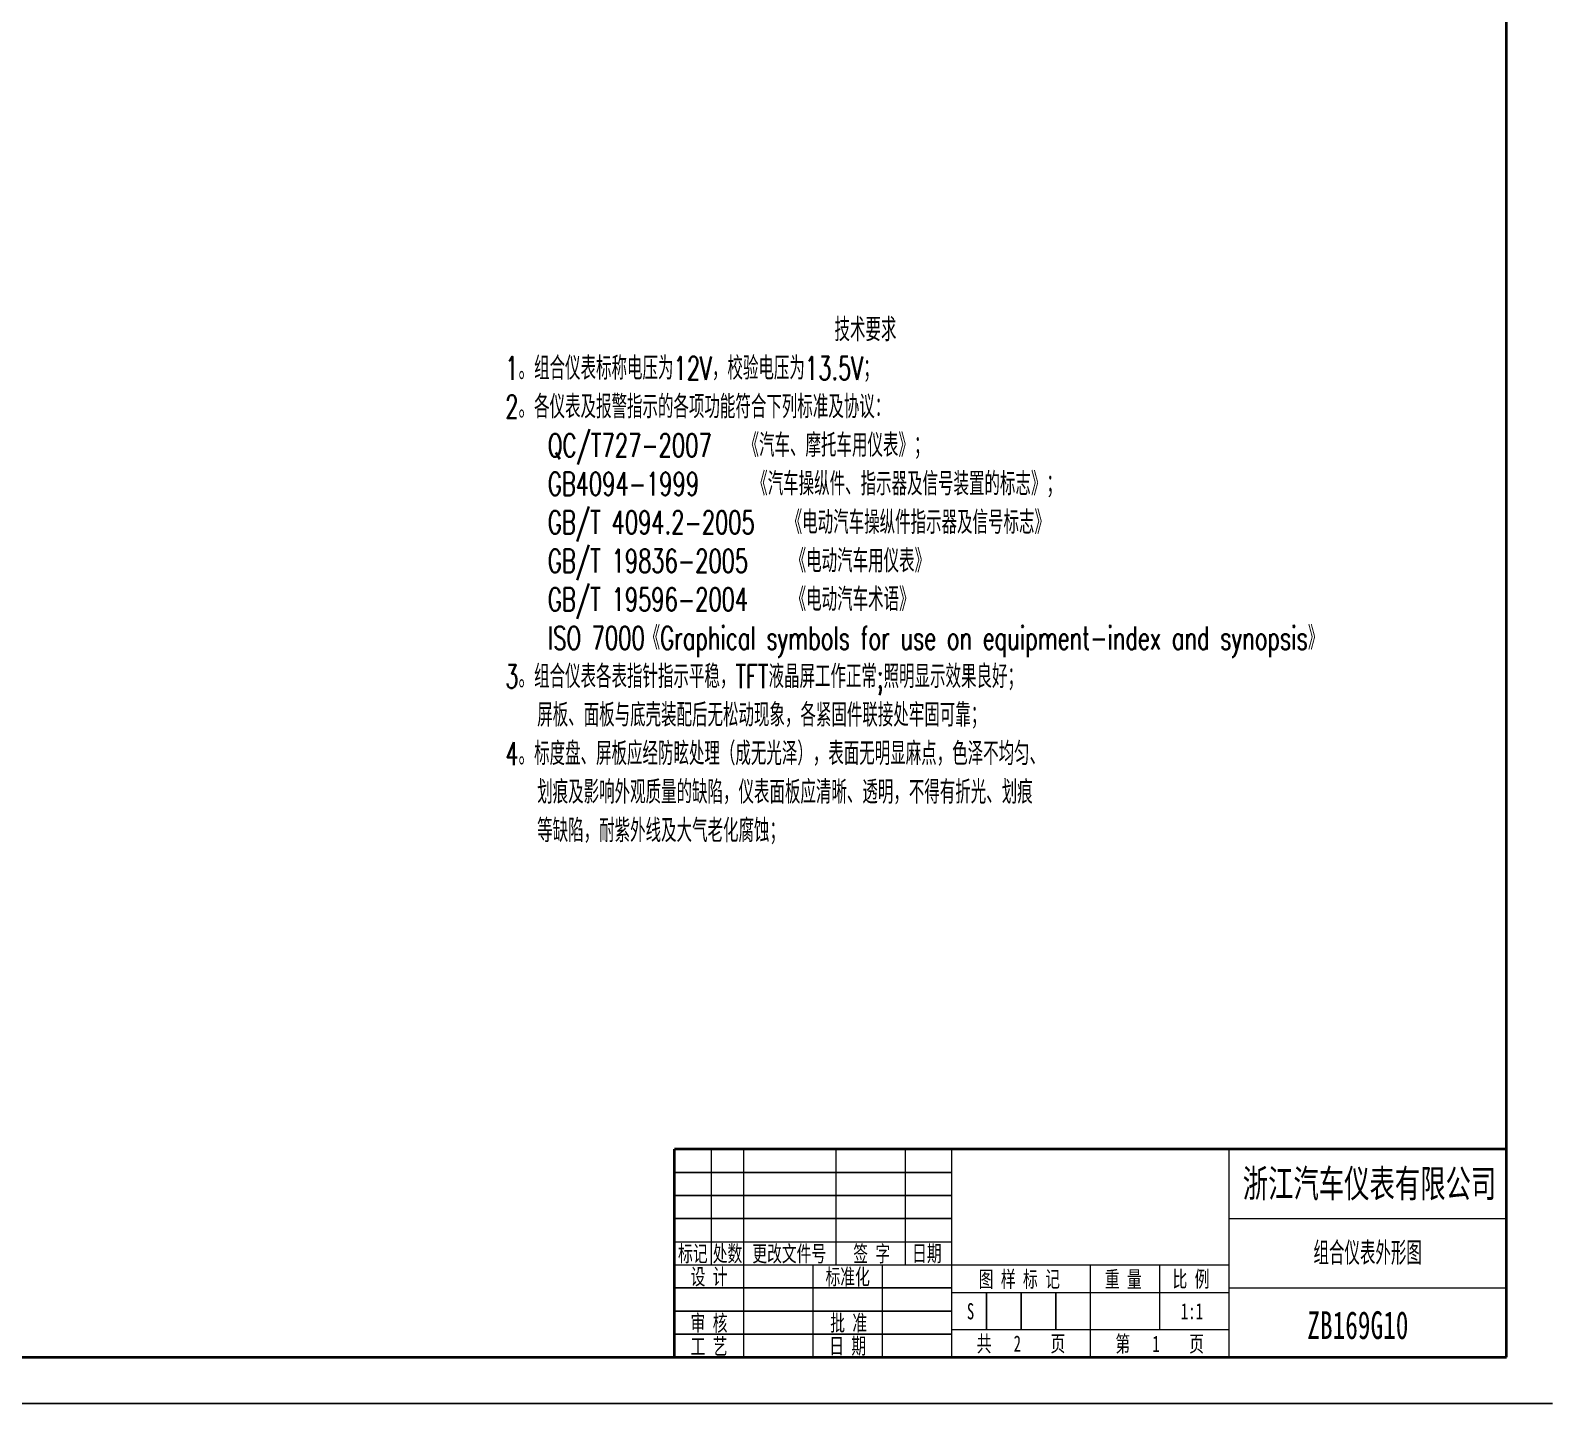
# Model space of a CAD drawing. Extents: x -871 to 2543, y 496 to 1402.
# Drawn here: x -359.2 to -29.9, y 495.8 to 792.8 of the extents above; entities that cross this region are included whole.
import ezdxf
from ezdxf.enums import TextEntityAlignment as Align

# ---------------------------------------------------------------- set-up
doc = ezdxf.new("R2010")
doc.units = 0
for name, color, linetype, lineweight in [('2细线层', 3, 'CONTINUOUS', 20), ('6文字层', 3, 'CONTINUOUS', 20), ('7标注层', 4, 'CONTINUOUS', 20), ('排图层', 5, 'CONTINUOUS', 40)]:
    doc.layers.add(name, color=color, linetype=linetype, lineweight=lineweight)
doc.layers.add('图框层', color=7, linetype='CONTINUOUS')
doc.styles.add('STYLE9', font='romans.shx', dxfattribs={"width": 0.67, "height": 5, "bigfont": 'hzfs.shx'})
doc.styles.add('李志平', font='', dxfattribs={"width": 0.67})
doc.styles.get('李志平').set_extended_font_data('楷体_GB2312')

msp = doc.modelspace()

# ---------------------------------------------------------------- linework, layer by layer
at = {"layer": '2细线层'}
for p, q in [((-211.8725, 525.757), (-211.8725, 550.757)), ((-204.8725, 525.757), (-204.8725, 550.757)), ((-184.8725, 525.757), (-184.8725, 550.757)), ((-169.8725, 525.757), (-169.8725, 550.757)), ((-159.8725, 505.757), (-159.8725, 550.757)), ((-99.8725, 505.757), (-99.8725, 550.757)), ((-99.8725, 535.757), (-39.8725, 535.757)), ((-219.8725, 530.757), (-159.8725, 530.757)), ((-219.8725, 525.757), (-99.8725, 525.757)), ((-204.8725, 505.757), (-204.8725, 525.757)), ((-189.8725, 505.757), (-189.8725, 525.757)), ((-174.8725, 505.757), (-174.8725, 525.757)), ((-129.8725, 505.757), (-129.8725, 525.757)), ((-114.8725, 511.757), (-114.8725, 525.757)), ((-99.8725, 520.757), (-39.8725, 520.757)), ((-159.8725, 519.757), (-99.8725, 519.757)), ((-159.8725, 511.757), (-99.8725, 511.757))]:
    msp.add_line(p, q, dxfattribs=at)
at = {"layer": '图框层', "color": 3}
for p, q in [((-219.8725, 545.757), (-159.8725, 545.757)), ((-219.8725, 540.757), (-159.8725, 540.757)), ((-219.8725, 535.757), (-159.8725, 535.757)), ((-219.8725, 520.757), (-159.8725, 520.757)), ((-152.3725, 511.757), (-152.3725, 519.757)), ((-144.8725, 511.757), (-144.8725, 519.757)), ((-137.3725, 511.757), (-137.3725, 519.757)), ((-219.8725, 515.757), (-159.8725, 515.757)), ((-219.8725, 510.757), (-159.8725, 510.757))]:
    msp.add_line(p, q, dxfattribs=at)
at = {"layer": '图框层', "color": 3, "ltscale": 14}
msp.add_line((-870.8725, 495.757), (-29.8725, 495.757), dxfattribs=at)
at = {"layer": '排图层', "color": 7}
for p, q in [((-39.8725, 505.757), (-39.8725, 1079.757)), ((-39.8725, 550.757), (-219.8725, 550.757)), ((-219.8725, 505.757), (-219.8725, 550.757)), ((-845.8725, 505.757), (-39.8725, 505.757))]:
    msp.add_line(p, q, dxfattribs=at)

# ---------------------------------------------------------------- texts
at = {"layer": '6文字层', "ltscale": 10, "insert": (-69.8725, 528.257), "char_height": 5, "width": 60, "attachment_point": 5, "style": 'STYLE9'}
msp.add_mtext('组合仪表外形图', dxfattribs=at)
at = {"layer": '7标注层', "insert": (-256.4396, 730.5341), "char_height": 5, "width": 200, "attachment_point": 1, "style": 'STYLE9'}
msp.add_mtext('                               技术要求\\P1。组合仪表标称电压为12V，校验电压为13.5V；\\P2。各仪表及报警指示的各项功能符合下列标准及协议：\\P    QC/T727-2007   《汽车、摩托车用仪表》；\\P    GB4094-1999     《汽车操纵件、指示器及信号装置的标志》；\\P    GB/T 4094.2-2005   《电动汽车操纵件指示器及信号标志》\\P    GB/T 19836-2005    《电动汽车用仪表》\\P    GB/T 19596-2004    《电动汽车术语》\\P    ISO 7000《Graphical symbols for use on equipment-index and synopsis》\\P3。组合仪表各表指针指示平稳，TFT液晶屏工作正常;照明显示效果良好；\\P   屏板、面板与底壳装配后无松动现象，各紧固件联接处牢固可靠；\\P4。标度盘、屏板应经防眩处理（成无光泽），表面无明显麻点，色泽不均匀、\\P   划痕及影响外观质量的缺陷，仪表面板应清晰、透明，不得有折光、划痕\\P   等缺陷，耐紫外线及大气老化腐蚀；   ', dxfattribs=at)
at = {"layer": '图框层', "color": 3, "style": '李志平', "width": 0.67}
for s, p in [('浙江汽车仪表有限公司', (-96.8906, 540.3584)), ('ZB169G10', (-82.9342, 509.7169))]:
    msp.add_text(s, height=6, dxfattribs=at).set_placement(p)
for s, p in [('标记', (-215.8725, 528.257)), ('处数', (-208.3725, 528.257)), (' 更改文件号 ', (-195.0159, 528.257)), (' 签 字 ', (-177.1713, 528.257)), (' 日期 ', (-165.2445, 528.257)), (' 设 计 ', (-212.3725, 523.2623)), (' 标准化 ', (-182.3725, 523.2623)), (' 图 样 标 记 ', (-145.2418, 522.757)), (' 重 量 ', (-122.7444, 522.757)), (' 比 例 ', (-108.0912, 522.757)), ('S', (-155.7936, 515.7164)), ('1:1', (-107.8942, 515.7164)), (' 审 核 ', (-212.3725, 513.257)), (' 批 准 ', (-182.1551, 513.257)), ('共   2    页', (-144.8725, 508.757)), ('第   1    页', (-114.8725, 508.757)), (' 工 艺 ', (-212.3725, 508.257)), (' 日 期 ', (-182.3725, 508.257))]:
    msp.add_text(s, height=3.5, dxfattribs=at).set_placement(p, align=Align.MIDDLE)

doc.saveas('drawing.dxf')
